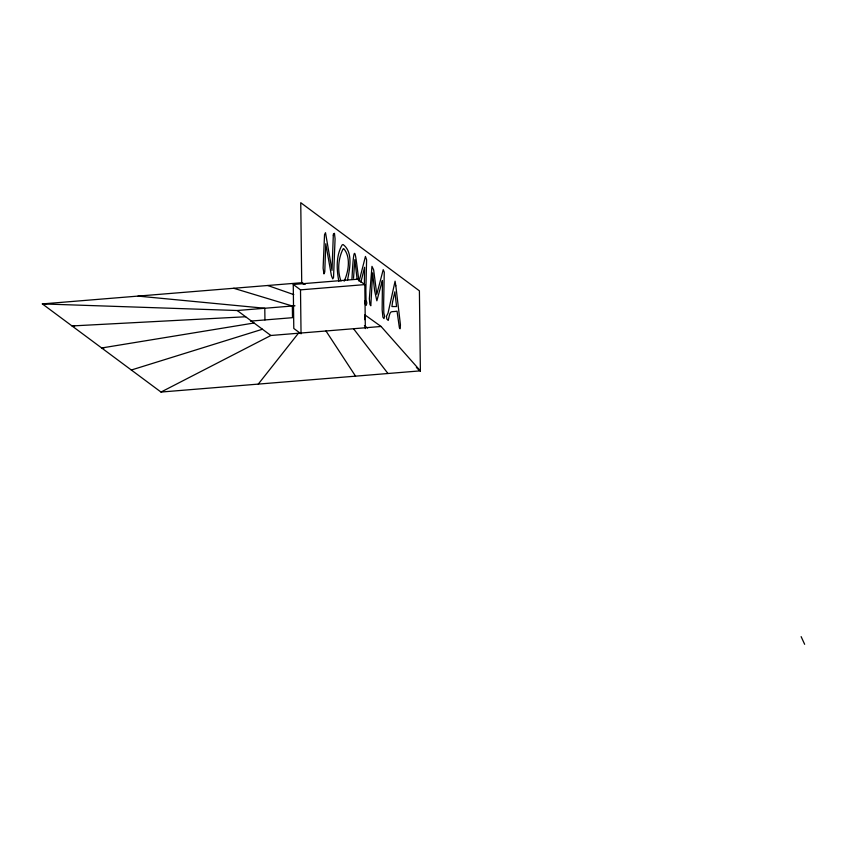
<?xml version="1.0" encoding="UTF-8"?>
<svg xmlns="http://www.w3.org/2000/svg" width="847" height="847" viewBox="0 0 847 847"><rect width="100%" height="100%" fill="white"/><g stroke="black" fill="none" stroke-linecap="round" stroke-linejoin="round"><path stroke-width="1.27" d="M364.379 284.666L364.591 267.303L360.854 282.295M364.655 319.658L364.835 314.851L381.086 326.476L420.377 370.859L161.004 392.055L42.35 303.914L301.723 282.718L305.333 284.2M351.95 279.309C354.3 232.152 355.804 259.606 359.001 281.119M353.517 278.271L354.829 259.648L357.095 279.097M347.503 280.166C349.631 269.282 353.432 252.29 343.109 244.539L342.156 244.899C335.91 255.614 336.524 269.59 338.895 281.458M359.266 280.632L365.438 256.45L366.603 259.775L365.862 289.96L366.031 299.732L366.846 303.025L366.19 305.418L365.121 303.914L364.644 300.643M344.136 281.204C348.562 271.718 351.05 257.096 343.723 248.626L343.151 248.806C338.197 258.399 337.265 270.902 340.992 281.109M258.271 384.104L298.419 333.231M161.004 392.055L270.86 335.486L381.086 326.476M131.327 370.012L262.454 329.239M254.047 323.003L101.672 347.979L104.297 347.746M300.007 333.072L293.793 328.456L293.253 284.476L357.561 279.214L364.813 284.603L365.343 328.583M293.253 284.476L300.505 289.854L364.813 284.603M46.278 304.285L42.35 303.914L237.234 310.51L294.978 305.788M250.5 321.119L292.501 317.689L292.353 306.011L233.719 288.276M245.641 316.757L72.006 325.947L74.642 325.989M138.04 296.101L264.793 308.255L264.942 319.944M267.726 285.492L293.814 294.629M418.259 369.281L420.377 370.859L419.403 290.839L300.749 202.698L301.723 282.718L303.904 284.168M364.422 325.672L367.577 328.011M301.723 282.718L303.84 284.285M237.234 310.51L270.86 335.486M416.364 367.503L420.377 370.859M353.527 328.731L387.958 373.506M325.979 330.976L355.539 376.153M801.135 636.637L804.65 644.302M300.505 289.854L301.045 333.845M333.305 235.222L332.013 270.384L325.502 232.703L324.539 234.63L323.109 268.128L323.946 273.899L324.761 271.993L325.777 243.756L331.41 275.635L332.733 278.885L333.527 277.541L335.073 238.875L334.459 233.327L333.496 233.783L333.305 235.222M382.452 282.146L382.145 309.684L382.897 317.117L383.966 318.631L384.623 316.227L383.818 312.945L383.649 303.162L384.263 272.12L383.215 269.664L376.777 294.322L373.643 269.854L371.971 266.36L369.356 298.684L369.917 304.486L370.817 305.746L372.606 272.861L374.607 290.627L376.862 300.812L382.368 280.505L382.452 282.146M395.824 285.767L400.44 324.877L400.155 328.678A2.213 0.625 85.3 0 1 399.308 327.175L397.052 311.177C390.096 312.458 390.531 309.303 388.244 320.452L386.835 319.044L386.423 316.323L388.021 313.189L395.083 281.183L395.824 285.767M392.489 302.337L391.917 306.54L396.565 306.561L394.882 291.802L392.489 302.337"/></g></svg>
